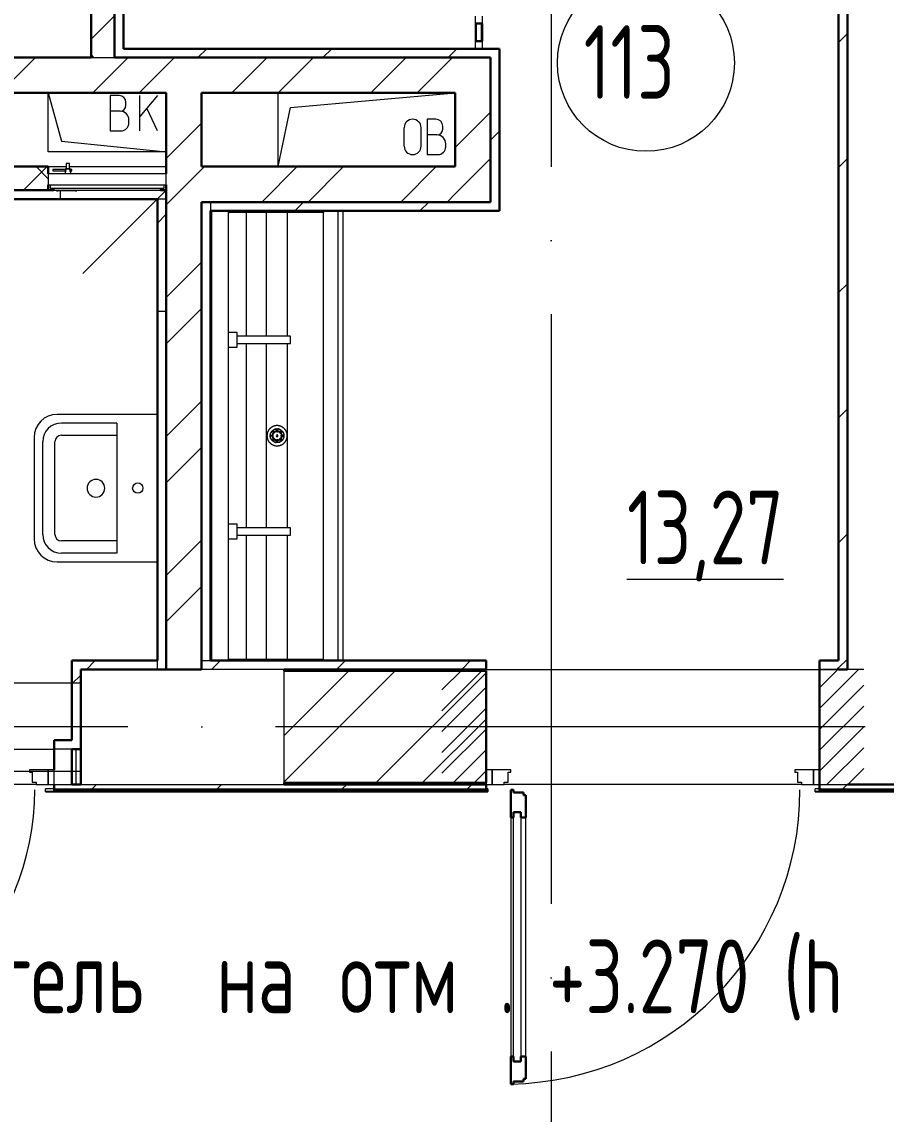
# Model space of a CAD drawing. Header units: millimetres. Extents: x -325553 to 627452, y -28539 to 738858.
# Drawn here: x -47710 to -44779, y 157401 to 161105 of the extents above; entities that cross this region are included whole.
import ezdxf

# ---------------------------------------------------------------- set-up
doc = ezdxf.new("R2010")
doc.units = ezdxf.units.MM
for name, pattern in [('ADSK_Линия сетки', [25, 20, -2.5, 0, -2.5]), ('ADSK_Сверху', [450, 300, -150]), ('ADSK_Штриховая_ш2 п1_5', [4.5, 3, -1.5])]:
    doc.linetypes.add(name, pattern=pattern)
doc.layers.add('000_доп.МДУ', color=7, linetype='Continuous')
for name, color, linetype, lineweight in [('Аннотация', 7, 'Continuous', 18), ('Витраж', 7, 'Continuous', 9), ('Двери', 252, 'Continuous', 9), ('Линии', 7, 'Continuous', 9), ('Марки помещений', 252, 'Continuous', 20), ('Обобщенные модели', 252, 'Continuous', 18), ('Оборудование', 8, 'Continuous', 18), ('Ограждение', 252, 'Continuous', 9), ('Оси', 252, 'Continuous', 9), ('Перекрытие', 252, 'Continuous', 18), ('Сантехника', 252, 'Continuous', 9), ('Стены внутренние', 7, 'Continuous', 18), ('Стены наружные', 7, 'Continuous', 18), ('Стены разрез', 7, 'Continuous', 30), ('Стены штриховка', 7, 'Continuous', 9)]:
    doc.layers.add(name, color=color, linetype=linetype, lineweight=lineweight)
doc.layers.add('Двери открывание', color=7, linetype='Continuous', lineweight=9, true_color=0xc0c0c0)
doc.styles.add('GOST Common_3', font='', dxfattribs={"height": 3.5})
doc.styles.get('GOST Common_3').set_extended_font_data('GOST 2.304 type A')

# ---------------------------------------------------------------- blocks, each defined once
blk = doc.blocks.new('1 этаж')
at = {"layer": 'Двери', "lineweight": 18, "true_color": 0x636466}
h = blk.add_hatch(dxfattribs=at)
h.set_pattern_fill('FP_2', color=251, angle=180, style=0, pattern_type=2)
h.set_pattern_definition([(225, (-46185.8, -11543.73), (35.3553, -35.3553), [])])
h.paths.add_polyline_path([(-45595.8, -11738.7), (-45595.8, -11348.7), (-45745.8, -11348.7), (-45745.8, -11738.7)])
h.paths.add_polyline_path([(-47025.8, -11738.7), (-46875.8, -11738.7), (-46875.8, -11348.7), (-47025.8, -11348.7)])
at = {"layer": 'Ограждение', "true_color": 0x636466}
h = blk.add_hatch(dxfattribs=at)
h.set_pattern_fill('FP_27', color=251, style=0, pattern_type=2)
h.set_pattern_definition([(0, (-32129.8, 96), (0, 600), []), (90, (-32129.8, 96), (-600, 4e-14), [])])
h.paths.add_polyline_path([(-46875.8, -11763.7), (-46870.8, -11763.7), (-46870.8, -11753.7), (-46875.8, -11753.7), (-46875.8, -11758.7), (-48340.8, -11758.7), (-48340.8, -11753.7), (-48369.8, -11753.7), (-48369.8, -11763.7), (-47393.4, -11763.7)])
h = blk.add_hatch(dxfattribs=at)
h.set_pattern_fill('FP_26', color=251, style=0, pattern_type=2)
h.set_pattern_definition([(0, (-32119.8, 96), (0, 600), []), (90, (-32119.8, 96), (-600, 4e-14), [])])
h.paths.add_polyline_path([(-44345.8, -11763.7), (-44350.8, -11758.7), (-45745.8, -11758.7), (-45745.8, -11753.7), (-45760.8, -11753.7), (-45760.8, -11763.7), (-44350.8, -11763.7)])
at = {"color": 251, "lineweight": 18, "true_color": 0x636466}
for p, q in [((-48360.8, -9393.7), (-48316.2, -9557.9)), ((-48360.8, -9593.7), (-48360.8, -9393.7)), ((-48120.6, -9402.4), (-48150.6, -9402.4)), ((-48150.6, -9402.4), (-48150.6, -9522.4)), ((-47990.6, -9402.4), (-48050.6, -9473.9)), ((-48050.6, -9522.4), (-48050.6, -9402.4)), ((-47580.8, -9643.7), (-47580.8, -9393.7)), ((-47539, -9443.1), (-46980.8, -9393.7)), ((-48097.2, -9435.7), (-48097.2, -9425.7)), ((-47580.8, -9643.7), (-47539, -9443.1)), ((-48117.2, -9455.7), (-48150.6, -9455.7)), ((-47990.6, -9522.4), (-48026.5, -9445.3)), ((-48087.2, -9495.7), (-48087.2, -9485.7)), ((-47153.9, -9574.3), (-47153.9, -9511.7)), ((-47096.6, -9574.3), (-47096.6, -9511.7)), ((-47046.4, -9483), (-47076.4, -9483)), ((-47076.4, -9483), (-47076.4, -9603)), ((-47023.1, -9516.3), (-47023.1, -9506.3)), ((-48150.6, -9522.4), (-48113.9, -9522.4)), ((-47043.1, -9536.3), (-47076.4, -9536.3)), ((-48316.2, -9557.9), (-47960.8, -9593.7)), ((-47013.1, -9576.3), (-47013.1, -9566.3)), ((-47960.8, -9593.7), (-48360.8, -9593.7)), ((-47076.4, -9603), (-47039.7, -9603))]:
    blk.add_line(p, q, dxfattribs=at)
for centre, radius, start, end in [((-48120.6, -9425.7), 23.3, 0, 90), ((-48117.2, -9435.7), 20, 270, 0), ((-48117.2, -9485.7), 30, 0, 90), ((-48113.9, -9495.7), 26.7, 270, 0), ((-47125.2, -9511.7), 28.7, 0, 180), ((-47046.4, -9506.3), 23.3, 0, 90), ((-47043.1, -9516.3), 20, 270, 0), ((-47043.1, -9566.3), 30, 0, 90), ((-47125.2, -9574.3), 28.7, 180, 0), ((-47039.7, -9576.3), 26.7, 270, 0)]:
    blk.add_arc(centre, radius, start, end, dxfattribs=at)
at = {"layer": 'Витраж', "color": 251, "lineweight": 18, "true_color": 0x636466, "extrusion": (0, 0, -1)}
for p, q in [((-46913.3, -9133.7), (-46913.3, -9158.7)), ((-46888.3, -9158.7), (-46888.3, -9133.7)), ((-46913.3, -9158.7), (-46888.3, -9158.7))]:
    blk.add_line(p, q, dxfattribs=at)
at = {"layer": 'Витраж', "color": 251, "true_color": 0x636466}
for p, q in [((-46913.3, -9158.7), (-46913.3, -9218.7)), ((-46888.3, -9158.7), (-46888.3, -9218.7))]:
    blk.add_line(p, q, dxfattribs=at)
at = {"layer": 'Витраж', "color": 251, "lineweight": 18, "true_color": 0x636466}
for p, q in [((-46888.3, -9218.7), (-46913.3, -9218.7)), ((-46913.3, -9218.7), (-46913.3, -9243.7)), ((-46888.3, -9243.7), (-46888.3, -9218.7)), ((-46913.3, -9243.7), (-46888.3, -9243.7))]:
    blk.add_line(p, q, dxfattribs=at)
at = {"layer": 'Двери', "color": 251, "linetype": 'ADSK_Штриховая_ш2 п1_5', "true_color": 0x636466}
for p, q in [((-46875.8, -11348.7), (-47025.8, -11348.7)), ((-46875.8, -11738.7), (-46875.8, -11348.7)), ((-45595.8, -11348.7), (-45745.8, -11348.7)), ((-45745.8, -11348.7), (-45745.8, -11738.7)), ((-47025.8, -11738.7), (-46875.8, -11738.7)), ((-45745.8, -11738.7), (-45595.8, -11738.7))]:
    blk.add_line(p, q, dxfattribs=at)
at = {"layer": 'Двери', "color": 251, "true_color": 0x636466}
for p, q in [((-48360.8, -11688.7), (-48424.8, -11688.7)), ((-48424.8, -11688.7), (-48424.8, -11696.7)), ((-48424.8, -11696.7), (-48415.8, -11696.7)), ((-48415.8, -11696.7), (-48415.8, -11730.7)), ((-48340.8, -11688.7), (-48360.8, -11688.7)), ((-48360.8, -11688.7), (-48360.8, -11738.7)), ((-48360.8, -11738.7), (-48360.8, -11688.7)), ((-48340.8, -11738.7), (-48340.8, -11688.7)), ((-46875.8, -11688.7), (-46875.8, -11738.7)), ((-46855.8, -11688.7), (-46875.8, -11688.7)), ((-46855.8, -11738.7), (-46855.8, -11688.7)), ((-46791.8, -11688.7), (-46855.8, -11688.7)), ((-46855.8, -11688.7), (-46855.8, -11738.7)), ((-46800.8, -11730.7), (-46800.8, -11696.7)), ((-46800.8, -11696.7), (-46791.8, -11696.7)), ((-46791.8, -11696.7), (-46791.8, -11688.7)), ((-45765.8, -11688.7), (-45829.8, -11688.7)), ((-45829.8, -11688.7), (-45829.8, -11696.7)), ((-45829.8, -11696.7), (-45820.8, -11696.7)), ((-45820.8, -11696.7), (-45820.8, -11730.7)), ((-45745.8, -11688.7), (-45765.8, -11688.7)), ((-45765.8, -11688.7), (-45765.8, -11738.7)), ((-45765.8, -11738.7), (-45765.8, -11688.7)), ((-45745.8, -11738.7), (-45745.8, -11688.7)), ((-48415.8, -11730.7), (-48401.8, -11730.7)), ((-48401.8, -11730.7), (-48401.8, -11738.7)), ((-48401.8, -11738.7), (-48360.8, -11738.7)), ((-48360.8, -11738.7), (-48340.8, -11738.7)), ((-46875.8, -11738.7), (-46855.8, -11738.7)), ((-46855.8, -11738.7), (-46814.8, -11738.7)), ((-46814.8, -11738.7), (-46814.8, -11730.7)), ((-46814.8, -11730.7), (-46800.8, -11730.7)), ((-45820.8, -11730.7), (-45806.8, -11730.7)), ((-45806.8, -11730.7), (-45806.8, -11738.7)), ((-45806.8, -11738.7), (-45765.8, -11738.7)), ((-45765.8, -11738.7), (-45745.8, -11738.7)), ((-46791.8, -11850.7), (-46791.8, -12660.7)), ((-46782.8, -11832.7), (-46758.8, -11832.7)), ((-46782.8, -12678.7), (-46782.8, -11832.7)), ((-46758.8, -11832.7), (-46758.8, -12678.7)), ((-46741.8, -12660.7), (-46741.8, -11850.7)), ((-46758.8, -12678.7), (-46782.8, -12678.7))]:
    blk.add_line(p, q, dxfattribs=at)
at = {"layer": 'Двери', "color": 251, "lineweight": 30, "true_color": 0x636466}
for p, q in [((-46783.8, -11756.7), (-46791.8, -11756.7)), ((-46791.8, -11756.7), (-46791.8, -11850.7)), ((-46783.8, -11765.7), (-46783.8, -11756.7)), ((-46749.8, -11765.7), (-46783.8, -11765.7)), ((-46749.8, -11774.7), (-46749.8, -11765.7)), ((-46741.8, -11774.7), (-46749.8, -11774.7)), ((-46741.8, -11850.7), (-46741.8, -11774.7)), ((-46782.8, -11850.7), (-46791.8, -11850.7)), ((-46782.8, -11832.7), (-46782.8, -11850.7)), ((-46758.8, -11832.7), (-46782.8, -11832.7)), ((-46758.8, -11850.7), (-46758.8, -11832.7)), ((-46741.8, -11850.7), (-46758.8, -11850.7)), ((-46791.8, -12660.7), (-46791.8, -12754.7)), ((-46782.8, -12660.7), (-46791.8, -12660.7)), ((-46782.8, -12678.7), (-46782.8, -12660.7)), ((-46758.8, -12660.7), (-46758.8, -12678.7)), ((-46741.8, -12660.7), (-46758.8, -12660.7)), ((-46741.8, -12736.7), (-46741.8, -12660.7)), ((-46758.8, -12678.7), (-46782.8, -12678.7)), ((-46749.8, -12745.7), (-46749.8, -12736.7)), ((-46749.8, -12736.7), (-46741.8, -12736.7)), ((-46791.8, -12754.7), (-46783.8, -12754.7)), ((-46783.8, -12754.7), (-46783.8, -12745.7)), ((-46783.8, -12745.7), (-46749.8, -12745.7))]:
    blk.add_line(p, q, dxfattribs=at)
at = {"layer": 'Двери открывание', "color": 251, "true_color": 0x636466}
for centre, radius, start in [((-49304.8, -11756.7), 898, 271.1485), ((-46809.8, -11756.7), 998, 271.0334)]:
    blk.add_arc(centre, radius, start, 0, dxfattribs=at)
at = {"layer": 'Линии', "color": 251, "linetype": 'ADSK_Сверху', "ltscale": 100, "true_color": 0x636466}
for p, q in [((-59080.8, -11393.7), (-48250.8, -11393.7)), ((-59080.8, -11693.7), (-48250.8, -11693.7))]:
    blk.add_line(p, q, dxfattribs=at)
at = {"layer": 'Марки помещений', "color": 251, "true_color": 0x636466}
blk.add_circle((-46334.3, -9291.8), 300, dxfattribs=at)
at = {"layer": 'Обобщенные модели', "color": 251, "true_color": 0x636466}
for p, q in [((-47990.8, -10483.7), (-48330.8, -10483.7)), ((-48128.8, -10513.1), (-48316, -10513.1)), ((-48128.8, -10513.1), (-48128.8, -10954.3)), ((-48316, -10554.4), (-48128.8, -10554.4)), ((-48408.8, -10561.7), (-48408.8, -10733.8)), ((-48379.5, -10890.8), (-48379.5, -10576.7)), ((-48338.2, -10890.8), (-48338.2, -10576.7)), ((-48408.8, -10733.8), (-48408.8, -10905.8)), ((-48128.8, -10913), (-48316, -10913)), ((-48128.8, -10954.3), (-48316, -10954.3)), ((-48330.8, -10983.8), (-47990.8, -10983.8))]:
    blk.add_line(p, q, dxfattribs=at)
blk.add_circle((-48057.1, -10733.7), 17.5, dxfattribs=at)
for centre, radius, start, end in [((-48330.8, -10561.7), 78, 90, 180), ((-48316, -10576.7), 63.6, 90, 180), ((-48316, -10576.7), 22.3, 90, 180), ((-48199, -10734.1), 30, 90, 270), ((-48199, -10734.1), 30, 270, 90), ((-48330.8, -10905.8), 78, 180, 270), ((-48316, -10890.8), 63.6, 180, 270), ((-48316, -10890.8), 22.3, 180, 270)]:
    blk.add_arc(centre, radius, start, end, dxfattribs=at)
at = {"layer": 'Оборудование', "color": 251, "true_color": 0x636466}
for p, q in [((-48345, -9653.4), (-48345, -9658.4)), ((-48299.1, -9653.4), (-48345, -9653.4)), ((-48345, -9658.4), (-48299.1, -9658.4)), ((-48304, -9652.8), (-48304, -9668.7)), ((-48284.7, -9652.8), (-48304, -9652.8)), ((-48300.4, -9650.9), (-48302.4, -9652.8)), ((-48300.4, -9633.4), (-48300.4, -9650.9)), ((-48288.2, -9633.4), (-48300.4, -9633.4)), ((-48288.2, -9650.9), (-48300.4, -9650.9)), ((-48281.2, -9653.4), (-48289.5, -9653.4)), ((-48289.5, -9658.4), (-48281.2, -9658.4)), ((-48288.2, -9650.9), (-48288.2, -9633.4)), ((-48286.2, -9652.8), (-48288.2, -9650.9)), ((-48284.7, -9668.7), (-48284.7, -9652.8)), ((-48281.2, -9658.4), (-48281.2, -9653.4)), ((-48360.8, -9668.7), (-48360.8, -9705.1)), ((-47960.8, -9668.7), (-48360.8, -9668.7)), ((-47960.8, -9705.1), (-47960.8, -9668.7)), ((-48359.9, -9706), (-47961.7, -9706)), ((-48353.8, -9706), (-48353.8, -9715.8)), ((-48352.8, -9716.7), (-47968.8, -9716.7)), ((-48341.8, -9718.3), (-48341.8, -9723.7)), ((-48341.8, -9723.7), (-47979.8, -9723.7)), ((-48332.8, -9723.7), (-48332.8, -9725.7)), ((-48332.8, -9725.7), (-48328.8, -9725.7)), ((-48268.3, -9725.7), (-48328.8, -9725.7)), ((-48268.3, -9725.7), (-48264.3, -9725.7)), ((-48264.3, -9725.7), (-48264.3, -9723.7)), ((-47960.8, -9723.7), (-48243.6, -10006.6)), ((-47979.8, -9723.7), (-47979.8, -9718.3)), ((-47967.8, -9715.8), (-47967.8, -9706))]:
    blk.add_line(p, q, dxfattribs=at)
for points, knots in [([(-48360.8, -9705.1), (-48360.8, -9705.2), (-48360.8, -9705.4), (-48360.7, -9705.6), (-48360.6, -9705.7), (-48360.4, -9705.8), (-48360.3, -9705.9), (-48360.1, -9706), (-48360, -9706), (-48359.9, -9706)], [0, 0, 0, 0, 0.166667, 0.333333, 0.458333, 0.583333, 0.708333, 0.833333, 1, 1, 1, 1]), ([(-48353.8, -9715.8), (-48353.8, -9715.9), (-48353.8, -9716), (-48353.7, -9716.2), (-48353.6, -9716.4), (-48353.4, -9716.5), (-48353.3, -9716.6), (-48353.2, -9716.7), (-48353.1, -9716.7), (-48352.9, -9716.7), (-48352.8, -9716.7)], [0, 0, 0, 0, 0.166667, 0.333333, 0.458333, 0.583333, 0.666667, 0.75, 0.833333, 1, 1, 1, 1]), ([(-48343.3, -9716.7), (-48343.2, -9716.7), (-48343, -9716.8), (-48342.7, -9716.8), (-48342.6, -9716.9), (-48342.4, -9717), (-48342.2, -9717.2), (-48342.1, -9717.3), (-48342, -9717.5), (-48341.9, -9717.7), (-48341.8, -9717.9), (-48341.8, -9718.1), (-48341.8, -9718.3)], [0, 0, 0, 0, 0.166667, 0.25, 0.333333, 0.416667, 0.5, 0.583333, 0.666667, 0.75, 0.833333, 1, 1, 1, 1]), ([(-47979.8, -9718.3), (-47979.8, -9718.1), (-47979.8, -9717.9), (-47979.7, -9717.7), (-47979.6, -9717.5), (-47979.5, -9717.3), (-47979.4, -9717.2), (-47979.2, -9717), (-47979, -9716.9), (-47978.9, -9716.8), (-47978.6, -9716.8), (-47978.4, -9716.7), (-47978.3, -9716.7)], [-1, -1, -1, -1, -0.833333, -0.75, -0.666667, -0.583333, -0.5, -0.416667, -0.333333, -0.25, -0.166667, 0, 0, 0, 0]), ([(-47968.8, -9716.7), (-47968.7, -9716.7), (-47968.5, -9716.7), (-47968.4, -9716.7), (-47968.3, -9716.6), (-47968.2, -9716.5), (-47968, -9716.4), (-47967.9, -9716.2), (-47967.8, -9716), (-47967.8, -9715.9), (-47967.8, -9715.8)], [-1, -1, -1, -1, -0.833333, -0.75, -0.666667, -0.583333, -0.458333, -0.333333, -0.166667, 0, 0, 0, 0]), ([(-47961.7, -9706), (-47961.6, -9706), (-47961.5, -9706), (-47961.3, -9706), (-47961.2, -9705.9), (-47961, -9705.7), (-47960.9, -9705.6), (-47960.8, -9705.4), (-47960.8, -9705.2), (-47960.8, -9705.1)], [-1, -1, -1, -1, -0.833333, -0.75, -0.583333, -0.458333, -0.333333, -0.166667, 0, 0, 0, 0])]:
    blk.add_open_spline(points, degree=3, knots=knots, dxfattribs=at)
at = {"layer": 'Ограждение', "color": 251, "true_color": 0x636466}
for p, q in [((-48369.8, -11763.7), (-48369.8, -11753.7)), ((-48340.8, -11753.7), (-48369.8, -11753.7)), ((-48369.8, -11763.7), (-46870.8, -11763.7)), ((-46870.8, -11753.7), (-46875.8, -11753.7)), ((-46870.8, -11753.7), (-46870.8, -11763.7)), ((-45760.8, -11763.7), (-45760.8, -11753.7)), ((-45745.8, -11753.7), (-45760.8, -11753.7)), ((-45760.8, -11763.7), (-44345.8, -11763.7))]:
    blk.add_line(p, q, dxfattribs=at)
at = {"layer": 'Оси', "color": 251, "linetype": 'ADSK_Линия сетки', "ltscale": 100, "true_color": 0x636466}
for p, q in [((-46655.8, -2643.7), (-46655.8, -33769.9)), ((4411.5, -11543.7), (-72528.1, -11543.7))]:
    blk.add_line(p, q, dxfattribs=at)
at = {"layer": 'Перекрытие', "color": 251, "ltscale": 100, "true_color": 0x636466}
for p, q in [((-48360.8, -9593.7), (-48360.8, -9393.7)), ((-47580.8, -9643.7), (-47580.8, -9393.7)), ((-47960.8, -9593.7), (-48360.8, -9593.7))]:
    blk.add_line(p, q, dxfattribs=at)
at = {"layer": 'Сантехника', "color": 251, "true_color": 0x636466}
for p, q in [((-47805.8, -11318.7), (-47805.8, -9793.7)), ((-47749.8, -9798.7), (-47749.8, -9793.7)), ((-47749.8, -9793.7), (-47749.8, -9798.7)), ((-47749.8, -11313.7), (-47749.8, -9798.7)), ((-47749.8, -9798.7), (-47747.4, -9798.7)), ((-47738.9, -9798.7), (-47747.4, -9798.7)), ((-47738.9, -9798.7), (-47738.9, -9793.7)), ((-47427.8, -9798.7), (-47738.9, -9798.7)), ((-47688.4, -10218.8), (-47688.4, -9798.7)), ((-47620.4, -10218.7), (-47620.4, -9798.7)), ((-47549.7, -10218.7), (-47549.7, -9798.7)), ((-47427.8, -9793.7), (-47427.8, -9798.7)), ((-47427.8, -11313.7), (-47427.8, -9798.7)), ((-47377.8, -11318.7), (-47377.8, -9793.7)), ((-47360.8, -11318.7), (-47360.8, -9793.7)), ((-47719.8, -10206.2), (-47749.8, -10206.2)), ((-47719.8, -10256.2), (-47719.8, -10206.2)), ((-47539.8, -10218.7), (-47719.8, -10218.7)), ((-47539.8, -10243.7), (-47539.8, -10218.7)), ((-47749.8, -10256.2), (-47719.8, -10256.2)), ((-47719.8, -10243.7), (-47539.8, -10243.7)), ((-47688.4, -10868.8), (-47688.4, -10243.7)), ((-47620.4, -10868.7), (-47620.4, -10243.7)), ((-47549.7, -10868.7), (-47549.7, -10243.7)), ((-47719.8, -10856.2), (-47749.8, -10856.2)), ((-47719.8, -10906.2), (-47719.8, -10856.2)), ((-47539.8, -10868.7), (-47719.8, -10868.7)), ((-47539.8, -10893.7), (-47539.8, -10868.7)), ((-47749.8, -10906.2), (-47719.8, -10906.2)), ((-47719.8, -10893.7), (-47539.8, -10893.7)), ((-47688.4, -11313.7), (-47688.4, -10893.7)), ((-47620.4, -11313.7), (-47620.4, -10893.7)), ((-47549.7, -11313.7), (-47549.7, -10893.7)), ((-47749.8, -11318.7), (-47749.8, -11313.7)), ((-47747.4, -11313.7), (-47749.8, -11313.7)), ((-47749.8, -11313.7), (-47749.8, -11318.7)), ((-47747.4, -11313.7), (-47738.9, -11313.7)), ((-47738.9, -11313.7), (-47427.8, -11313.7)), ((-47738.9, -11318.7), (-47738.9, -11313.7)), ((-47427.8, -11313.7), (-47427.8, -11318.7))]:
    blk.add_line(p, q, dxfattribs=at)
at = {"layer": 'Сантехника', "color": 251, "true_color": 0x636466, "flags": 128}
for points in [[(-47550.5, -10556.2), (-47550.5, -10554.9), (-47550.6, -10553.5), (-47550.7, -10552.1), (-47550.9, -10550.8), (-47551.2, -10549.4), (-47551.5, -10548.1), (-47551.8, -10546.8), (-47552.2, -10545.4), (-47552.7, -10544.1), (-47553.2, -10542.9), (-47553.8, -10541.6), (-47554.4, -10540.4), (-47555, -10539.2), (-47555.7, -10538), (-47556.5, -10536.9), (-47557.3, -10535.7), (-47558.1, -10534.7), (-47559, -10533.6), (-47559.9, -10532.6), (-47560.9, -10531.6), (-47561.9, -10530.7), (-47562.9, -10529.8), (-47564, -10528.9), (-47565.1, -10528.1), (-47566.3, -10527.4), (-47567.4, -10526.7), (-47568.6, -10526), (-47569.9, -10525.4), (-47571.1, -10524.8), (-47572.4, -10524.3), (-47573.7, -10523.8), (-47575, -10523.4), (-47576.3, -10523), (-47577.6, -10522.7), (-47579, -10522.4), (-47580.3, -10522.2), (-47581.7, -10522.1), (-47583.1, -10522), (-47584.4, -10521.9), (-47585.8, -10521.9), (-47587.2, -10522), (-47588.5, -10522.1), (-47589.9, -10522.3), (-47591.3, -10522.5), (-47592.6, -10522.8), (-47593.9, -10523.2), (-47595.2, -10523.6), (-47596.5, -10524), (-47597.8, -10524.5), (-47599.1, -10525), (-47600.3, -10525.6), (-47601.5, -10526.3), (-47602.7, -10527), (-47603.9, -10527.7), (-47605, -10528.5), (-47606.1, -10529.3), (-47607.1, -10530.2), (-47608.2, -10531.1), (-47609.1, -10532.1), (-47610.1, -10533.1), (-47611, -10534.1), (-47611.9, -10535.2), (-47612.7, -10536.3), (-47613.5, -10537.4), (-47614.2, -10538.5), (-47614.9, -10539.7), (-47615.5, -10541), (-47616.1, -10542.2), (-47616.6, -10543.5), (-47617.1, -10544.7), (-47617.6, -10546), (-47617.9, -10547.4), (-47618.3, -10548.7), (-47618.5, -10550), (-47618.8, -10551.4), (-47618.9, -10552.8), (-47619, -10554.1), (-47619.1, -10555.5), (-47619.1, -10556.2)], [(-47619.1, -10556.2), (-47619.1, -10557.6), (-47619, -10559), (-47618.9, -10560.3), (-47618.7, -10561.7), (-47618.4, -10563), (-47618.1, -10564.4), (-47617.8, -10565.7), (-47617.4, -10567), (-47616.9, -10568.3), (-47616.4, -10569.6), (-47615.8, -10570.8), (-47615.2, -10572.1), (-47614.6, -10573.3), (-47613.9, -10574.5), (-47613.1, -10575.6), (-47612.3, -10576.7), (-47611.5, -10577.8), (-47610.6, -10578.8), (-47609.7, -10579.9), (-47608.7, -10580.8), (-47607.7, -10581.8), (-47606.7, -10582.7), (-47605.6, -10583.5), (-47604.5, -10584.3), (-47603.3, -10585.1), (-47602.2, -10585.8), (-47601, -10586.5), (-47599.7, -10587.1), (-47598.5, -10587.7), (-47597.2, -10588.2), (-47595.9, -10588.7), (-47594.6, -10589.1), (-47593.3, -10589.5), (-47592, -10589.8), (-47590.6, -10590), (-47589.3, -10590.2), (-47587.9, -10590.4), (-47586.5, -10590.5), (-47585.2, -10590.5), (-47583.8, -10590.5), (-47582.4, -10590.4), (-47581.1, -10590.3), (-47579.7, -10590.1), (-47578.4, -10589.9), (-47577, -10589.6), (-47575.7, -10589.3), (-47574.4, -10588.9), (-47573.1, -10588.5), (-47571.8, -10588), (-47570.5, -10587.4), (-47569.3, -10586.8), (-47568.1, -10586.2), (-47566.9, -10585.5), (-47565.7, -10584.7), (-47564.6, -10584), (-47563.5, -10583.1), (-47562.5, -10582.3), (-47561.4, -10581.3), (-47560.5, -10580.4), (-47559.5, -10579.4), (-47558.6, -10578.4), (-47557.7, -10577.3), (-47556.9, -10576.2), (-47556.1, -10575.1), (-47555.4, -10573.9), (-47554.7, -10572.7), (-47554.1, -10571.5), (-47553.5, -10570.3), (-47553, -10569), (-47552.5, -10567.7), (-47552, -10566.4), (-47551.7, -10565.1), (-47551.3, -10563.8), (-47551.1, -10562.4), (-47550.8, -10561.1), (-47550.7, -10559.7), (-47550.6, -10558.3), (-47550.5, -10557), (-47550.5, -10556.2)], [(-47608.1, -10556.2), (-47608.1, -10555.3), (-47608, -10554.4), (-47607.9, -10553.4), (-47607.8, -10552.5), (-47607.6, -10551.6), (-47607.4, -10550.7), (-47607.2, -10549.8), (-47606.9, -10548.9), (-47606.6, -10548), (-47606.3, -10547.2), (-47605.9, -10546.3), (-47605.5, -10545.5), (-47605, -10544.7), (-47604.5, -10543.9), (-47604, -10543.1), (-47603.5, -10542.3), (-47602.9, -10541.6), (-47602.3, -10540.9), (-47601.7, -10540.2), (-47601, -10539.5), (-47600.4, -10538.9), (-47599.6, -10538.3), (-47598.9, -10537.7), (-47598.2, -10537.1), (-47597.4, -10536.6), (-47596.6, -10536.1), (-47595.8, -10535.7), (-47595, -10535.3), (-47594.1, -10534.9), (-47593.2, -10534.5), (-47592.4, -10534.2), (-47591.5, -10533.9), (-47590.6, -10533.7), (-47589.7, -10533.4), (-47588.8, -10533.3), (-47587.8, -10533.1), (-47586.9, -10533), (-47586, -10533), (-47585.1, -10532.9), (-47584.1, -10532.9), (-47583.2, -10533), (-47582.3, -10533.1), (-47581.3, -10533.2), (-47580.4, -10533.3), (-47579.5, -10533.5), (-47578.6, -10533.8), (-47577.7, -10534), (-47576.8, -10534.3), (-47576, -10534.7), (-47575.1, -10535), (-47574.3, -10535.4), (-47573.4, -10535.9), (-47572.6, -10536.4), (-47571.9, -10536.9), (-47571.1, -10537.4), (-47570.3, -10538), (-47569.6, -10538.5), (-47568.9, -10539.2), (-47568.3, -10539.8), (-47567.6, -10540.5), (-47567, -10541.2), (-47566.4, -10541.9), (-47565.9, -10542.7), (-47565.3, -10543.4), (-47564.8, -10544.2), (-47564.4, -10545), (-47563.9, -10545.9), (-47563.5, -10546.7), (-47563.2, -10547.6), (-47562.8, -10548.4), (-47562.6, -10549.3), (-47562.3, -10550.2), (-47562.1, -10551.1), (-47561.9, -10552), (-47561.7, -10552.9), (-47561.6, -10553.9), (-47561.5, -10554.8), (-47561.5, -10555.7), (-47561.5, -10556.2)], [(-47607.7, -10552), (-47607.9, -10552.9), (-47608, -10553.9), (-47608.1, -10554.8), (-47608.1, -10555.7), (-47608.1, -10556.2)], [(-47608.1, -10556.2), (-47608.1, -10557.2), (-47608, -10558.1), (-47607.9, -10559), (-47607.8, -10559.9)], [(-47561.5, -10556.2), (-47561.5, -10557.2), (-47561.6, -10558.1), (-47561.7, -10559), (-47561.8, -10559.9), (-47562, -10560.9), (-47562.2, -10561.8), (-47562.4, -10562.7), (-47562.7, -10563.6), (-47563, -10564.4), (-47563.3, -10565.3), (-47563.7, -10566.2), (-47564.1, -10567), (-47564.6, -10567.8), (-47565.1, -10568.6), (-47565.6, -10569.4), (-47566.1, -10570.1), (-47566.7, -10570.9), (-47567.3, -10571.6), (-47567.9, -10572.3), (-47568.6, -10572.9), (-47569.2, -10573.6), (-47570, -10574.2), (-47570.7, -10574.8), (-47571.4, -10575.3), (-47572.2, -10575.8), (-47573, -10576.3), (-47573.8, -10576.8), (-47574.7, -10577.2), (-47575.5, -10577.6), (-47576.4, -10577.9), (-47577.2, -10578.3), (-47578.1, -10578.6), (-47579, -10578.8), (-47579.9, -10579), (-47580.8, -10579.2), (-47581.8, -10579.3), (-47582.7, -10579.4), (-47583.6, -10579.5), (-47584.5, -10579.5), (-47585.5, -10579.5), (-47586.4, -10579.5), (-47587.3, -10579.4), (-47588.3, -10579.3), (-47589.2, -10579.1), (-47590.1, -10578.9), (-47591, -10578.7), (-47591.9, -10578.4), (-47592.8, -10578.1), (-47593.6, -10577.8), (-47594.5, -10577.4), (-47595.3, -10577), (-47596.2, -10576.6), (-47597, -10576.1), (-47597.7, -10575.6), (-47598.5, -10575.1), (-47599.3, -10574.5), (-47600, -10573.9), (-47600.7, -10573.3), (-47601.3, -10572.6), (-47602, -10572), (-47602.6, -10571.3), (-47603.2, -10570.5), (-47603.7, -10569.8), (-47604.3, -10569), (-47604.8, -10568.2), (-47605.2, -10567.4), (-47605.7, -10566.6), (-47606.1, -10565.8), (-47606.4, -10564.9), (-47606.8, -10564), (-47607, -10563.2), (-47607.3, -10562.3), (-47607.5, -10561.4), (-47607.7, -10560.4), (-47607.9, -10559.5), (-47608, -10558.6), (-47608.1, -10557.7), (-47608.1, -10556.7), (-47608.1, -10556.2)], [(-47607.8, -10556.2), (-47607.8, -10555.3), (-47607.8, -10554.4), (-47607.7, -10553.5), (-47607.5, -10552.6), (-47607.4, -10551.7), (-47607.2, -10550.8)], [(-47607.3, -10561.3), (-47607.5, -10560.4), (-47607.6, -10559.5), (-47607.7, -10558.6), (-47607.8, -10557.6), (-47607.8, -10556.7), (-47607.8, -10556.2)], [(-47605.2, -10545.6), (-47604.8, -10544.8), (-47604.3, -10544), (-47603.8, -10543.2), (-47603.3, -10542.5), (-47602.7, -10541.7), (-47602.1, -10541), (-47601.5, -10540.4), (-47600.9, -10539.7), (-47600.2, -10539.1), (-47599.5, -10538.5), (-47598.8, -10537.9)], [(-47601.3, -10539.8), (-47602, -10540.5), (-47602.6, -10541.2), (-47603.2, -10541.9), (-47603.7, -10542.7), (-47604.3, -10543.4), (-47604.8, -10544.2), (-47605.2, -10545)], [(-47601, -10556.2), (-47601, -10555.6), (-47600.9, -10554.9), (-47600.9, -10554.3), (-47600.8, -10553.7), (-47600.7, -10553), (-47600.5, -10552.4), (-47600.4, -10551.8), (-47600.2, -10551.1), (-47600, -10550.5), (-47599.7, -10549.9), (-47599.5, -10549.3), (-47599.2, -10548.8), (-47598.9, -10548.2), (-47598.5, -10547.6), (-47598.2, -10547.1), (-47597.8, -10546.6), (-47597.4, -10546), (-47597, -10545.5), (-47596.5, -10545.1), (-47596.1, -10544.6), (-47595.6, -10544.2), (-47595.1, -10543.7), (-47594.6, -10543.3), (-47594.1, -10543), (-47593.6, -10542.6)], [(-47593.8, -10569.7), (-47594.3, -10569.3), (-47594.9, -10568.9), (-47595.4, -10568.5), (-47595.8, -10568.1), (-47596.3, -10567.6), (-47596.7, -10567.2), (-47597.2, -10566.7), (-47597.6, -10566.2), (-47598, -10565.7), (-47598.3, -10565.1), (-47598.7, -10564.6), (-47599, -10564), (-47599.3, -10563.4), (-47599.6, -10562.9), (-47599.8, -10562.3), (-47600.1, -10561.7), (-47600.3, -10561), (-47600.5, -10560.4), (-47600.6, -10559.8), (-47600.7, -10559.2), (-47600.8, -10558.5), (-47600.9, -10557.9), (-47601, -10557.2), (-47601, -10556.6), (-47601, -10556.2)], [(-47598, -10537.4), (-47597.2, -10536.8), (-47596.5, -10536.4), (-47595.7, -10535.9), (-47594.8, -10535.5), (-47594, -10535.1), (-47593.1, -10534.8), (-47592.3, -10534.4), (-47591.4, -10534.2), (-47590.5, -10533.9), (-47589.6, -10533.7), (-47588.7, -10533.5), (-47587.8, -10533.4), (-47586.9, -10533.3), (-47586, -10533.2), (-47585.1, -10533.2), (-47584.1, -10533.2), (-47583.2, -10533.2), (-47582.3, -10533.3), (-47581.4, -10533.4), (-47580.5, -10533.6), (-47579.6, -10533.8), (-47578.7, -10534), (-47577.8, -10534.3), (-47576.9, -10534.6), (-47576.1, -10534.9), (-47575.2, -10535.3), (-47574.4, -10535.7), (-47573.6, -10536.1), (-47572.8, -10536.6), (-47572, -10537.1), (-47571.2, -10537.6), (-47570.5, -10538.2), (-47569.8, -10538.7), (-47569.1, -10539.4), (-47568.4, -10540), (-47567.8, -10540.7), (-47567.2, -10541.4), (-47566.6, -10542.1), (-47566.1, -10542.8), (-47565.6, -10543.6), (-47565.1, -10544.4), (-47564.6, -10545.2)], [(-47588.3, -10533.2), (-47589.2, -10533.3), (-47590.1, -10533.5), (-47591, -10533.8), (-47591.9, -10534), (-47592.8, -10534.3), (-47593.6, -10534.7), (-47594.5, -10535), (-47595.3, -10535.4)], [(-47588.2, -10540.4), (-47587.6, -10540.3), (-47586.9, -10540.2), (-47586.3, -10540.1), (-47585.6, -10540.1), (-47585, -10540), (-47584.3, -10540), (-47583.7, -10540.1), (-47583, -10540.1), (-47582.4, -10540.2), (-47581.8, -10540.3)], [(-47573.8, -10535.7), (-47574.7, -10535.3), (-47575.5, -10534.9), (-47576.4, -10534.5), (-47577.2, -10534.2), (-47578.1, -10533.9), (-47579, -10533.7), (-47579.9, -10533.4), (-47580.8, -10533.3), (-47581.8, -10533.1)], [(-47568.6, -10556.2), (-47568.6, -10556.9), (-47568.7, -10557.5), (-47568.7, -10558.2), (-47568.8, -10558.8), (-47568.9, -10559.4), (-47569.1, -10560.1), (-47569.2, -10560.7), (-47569.4, -10561.3), (-47569.6, -10561.9), (-47569.9, -10562.5), (-47570.1, -10563.1), (-47570.4, -10563.7), (-47570.7, -10564.3), (-47571.1, -10564.8), (-47571.4, -10565.4), (-47571.8, -10565.9), (-47572.2, -10566.4), (-47572.6, -10566.9), (-47573.1, -10567.4), (-47573.5, -10567.9), (-47574, -10568.3), (-47574.5, -10568.7), (-47575, -10569.1), (-47575.5, -10569.5), (-47576, -10569.9)], [(-47575.8, -10542.8), (-47575.3, -10543.1), (-47574.8, -10543.5), (-47574.3, -10543.9), (-47573.8, -10544.4), (-47573.3, -10544.8), (-47572.9, -10545.3), (-47572.4, -10545.8), (-47572, -10546.3), (-47571.6, -10546.8), (-47571.3, -10547.3), (-47570.9, -10547.9), (-47570.6, -10548.4), (-47570.3, -10549), (-47570, -10549.6), (-47569.8, -10550.2), (-47569.5, -10550.8), (-47569.3, -10551.4), (-47569.2, -10552), (-47569, -10552.7), (-47568.9, -10553.3), (-47568.8, -10553.9), (-47568.7, -10554.6), (-47568.6, -10555.2), (-47568.6, -10555.9), (-47568.6, -10556.2)], [(-47564.6, -10544.7), (-47565.1, -10543.9), (-47565.6, -10543.1), (-47566.1, -10542.3), (-47566.7, -10541.6), (-47567.3, -10540.9), (-47567.9, -10540.2), (-47568.6, -10539.5)], [(-47561.8, -10556.2), (-47561.8, -10557.2), (-47561.8, -10558.1), (-47561.9, -10559), (-47562.1, -10559.9), (-47562.2, -10560.8), (-47562.4, -10561.7)], [(-47562.3, -10551.2), (-47562.1, -10552.1), (-47562, -10553), (-47561.9, -10553.9), (-47561.8, -10554.8), (-47561.8, -10555.7), (-47561.8, -10556.2)], [(-47561.9, -10560.4), (-47561.7, -10559.5), (-47561.6, -10558.6), (-47561.5, -10557.7), (-47561.5, -10556.7), (-47561.5, -10556.2)], [(-47561.5, -10556.2), (-47561.5, -10555.3), (-47561.6, -10554.4), (-47561.7, -10553.4), (-47561.8, -10552.5)], [(-47580.9, -10578.9), (-47581.8, -10579.1), (-47582.7, -10579.2), (-47583.6, -10579.2), (-47584.6, -10579.3), (-47585.5, -10579.3), (-47586.4, -10579.2), (-47587.3, -10579.1), (-47588.2, -10579), (-47589.1, -10578.9), (-47590, -10578.7), (-47590.9, -10578.4), (-47591.8, -10578.2), (-47592.7, -10577.9), (-47593.5, -10577.5), (-47594.4, -10577.2), (-47595.2, -10576.8), (-47596, -10576.3), (-47596.8, -10575.9), (-47597.6, -10575.4), (-47598.4, -10574.9), (-47599.1, -10574.3), (-47599.8, -10573.7), (-47600.5, -10573.1), (-47601.2, -10572.5), (-47601.8, -10571.8), (-47602.4, -10571.1), (-47603, -10570.4), (-47603.5, -10569.6), (-47604.1, -10568.9), (-47604.5, -10568.1), (-47605, -10567.3)], [(-47605, -10567.8), (-47604.5, -10568.6), (-47604, -10569.4), (-47603.5, -10570.1), (-47602.9, -10570.9), (-47602.3, -10571.6), (-47601.7, -10572.3), (-47601, -10572.9)], [(-47595.2, -10577.1), (-47595, -10577.2), (-47594.1, -10577.6), (-47593.2, -10577.9), (-47592.4, -10578.3), (-47591.5, -10578.6), (-47590.6, -10578.8), (-47589.7, -10579), (-47588.8, -10579.2), (-47587.8, -10579.3)], [(-47581.4, -10572.1), (-47582, -10572.2), (-47582.7, -10572.3), (-47583.3, -10572.4), (-47584, -10572.4), (-47584.6, -10572.4), (-47585.3, -10572.4), (-47585.9, -10572.4), (-47586.6, -10572.3), (-47587.2, -10572.3), (-47587.8, -10572.1)], [(-47571.6, -10575.1), (-47572.4, -10575.6), (-47573.1, -10576.1), (-47573.9, -10576.5), (-47574.8, -10577), (-47575.6, -10577.4), (-47576.5, -10577.7), (-47577.3, -10578)], [(-47576.8, -10578.1), (-47576, -10577.8), (-47575.1, -10577.4), (-47574.3, -10577)], [(-47564.4, -10566.9), (-47564.8, -10567.7), (-47565.3, -10568.5), (-47565.8, -10569.2), (-47566.3, -10570), (-47566.9, -10570.7), (-47567.5, -10571.4), (-47568.1, -10572.1), (-47568.8, -10572.8), (-47569.4, -10573.4), (-47570.1, -10574), (-47570.8, -10574.6)], [(-47568.3, -10572.6), (-47567.6, -10572), (-47567, -10571.3), (-47566.4, -10570.5), (-47565.9, -10569.8), (-47565.3, -10569), (-47564.8, -10568.2), (-47564.4, -10567.4)]]:
    blk.add_lwpolyline(points, dxfattribs=at)
at = {"layer": 'Сантехника', "color": 251, "true_color": 0x636466}
for centre, radius, start, end in [((-47584.8, -10556.2), 34.3, 170.6068, 180), ((-47584.8, -10556.2), 34.3, 180, 184.4583), ((-47584.8, -10556.2), 34.3, 164.3157, 167.198), ((-47584.8, -10556.2), 34.3, 145.0376, 161.2102), ((-47584.8, -10556.2), 34.3, 133.5244, 136.5478), ((-47584.8, -10556.2), 34.3, 112.2071, 130.7179), ((-47584.8, -10556.2), 23, 144, 154.1058), ((-47601, -10556.2), 3, 90, 180), ((-47601, -10556.2), 3, 150, 180), ((-47601, -10556.2), 3, 180, 210), ((-47601, -10556.2), 3, 180, 270), ((-47601, -10556.2), 3, 90, 105), ((-47584.8, -10556.2), 16.2, 158.4339, 180), ((-47601, -10556.2), 3, 30, 90), ((-47601, -10556.2), 3, 0, 90), ((-47601, -10556.2), 3, 270, 0), ((-47584.8, -10556.2), 15.9, 0, 180), ((-47584.8, -10556.2), 15.9, 180, 0), ((-47584.8, -10556.2), 16.2, 135, 155.2568), ((-47596.3, -10544.8), 3, 45, 225), ((-47596.3, -10544.8), 3, 135, 195), ((-47584.8, -10556.2), 18.1, 136.4294, 141.4432), ((-47596.3, -10544.8), 3, 210, 225), ((-47584.8, -10556.2), 14.1, 173.2684, 180), ((-47584.8, -10556.2), 14.1, 180, 186.7316), ((-47596.3, -10544.8), 3, 225, 45), ((-47596.3, -10544.8), 3, 225, 285), ((-47596.3, -10544.8), 3, 90, 120), ((-47584.8, -10556.2), 16.2, 110.5449, 130.4644), ((-47584.8, -10556.2), 14.1, 127.2178, 138.2234), ((-47584.8, -10556.2), 14.1, 125.0449, 135), ((-47584.8, -10556.2), 13.9, 45, 135), ((-47584.8, -10556.2), 13.9, 45, 135), ((-47596.3, -10544.8), 3, 330, 45), ((-47584.8, -10556.2), 14.1, 113.7949, 123.75), ((-47584.8, -10556.2), 14.1, 102.5449, 112.5), ((-47584.8, -10556.2), 16.2, 45, 101.028), ((-47584.8, -10540), 3, 75.0441, 180), ((-47584.8, -10540), 3, 75.0441, 180), ((-47584.8, -10540), 3, 180, 255), ((-47584.8, -10540), 3, 180, 284.9559), ((-47584.8, -10556.2), 3, 0, 180), ((-47584.8, -10556.2), 3, 180, 0), ((-47584.8, -10556.2), 14.1, 91.2949, 101.25), ((-47584.8, -10556.2), 34.3, 81.2405, 94.5295), ((-47584.8, -10556.2), 14.1, 86.8193, 100.001), ((-47584.8, -10556.2), 18.1, 83.5568, 96.4432), ((-47584.8, -10556.2), 14.1, 80.0449, 90), ((-47584.8, -10540), 3, 0, 75), ((-47584.8, -10540), 3, 0, 75), ((-47584.8, -10540), 3, 285, 0), ((-47584.8, -10540), 3, 285, 0), ((-47584.8, -10556.2), 14.1, 68.7949, 78.75), ((-47584.8, -10556.2), 14.1, 57.5449, 67.5), ((-47584.8, -10556.2), 34.3, 75.5624, 79.0767), ((-47584.8, -10556.2), 14.1, 46.2949, 56.25), ((-47584.8, -10556.2), 14.1, 42.2028, 55.2148), ((-47573.3, -10544.8), 3, 135, 210), ((-47573.3, -10544.8), 3, 135, 315), ((-47573.3, -10544.8), 3, 315, 135), ((-47584.8, -10556.2), 14.1, 38.2351, 45), ((-47584.8, -10556.2), 34.3, 56.7153, 72.8932), ((-47573.3, -10544.8), 3, 255, 315), ((-47573.3, -10544.8), 3, 60, 90), ((-47568.6, -10556.2), 3, 90, 180), ((-47568.6, -10556.2), 3, 180, 270), ((-47573.3, -10544.8), 3, 345, 45), ((-47573.3, -10544.8), 3, 315, 330), ((-47568.6, -10556.2), 3, 90, 150), ((-47584.8, -10556.2), 14.1, 0, 6.7316), ((-47584.8, -10556.2), 14.1, 353.2684, 0), ((-47584.8, -10556.2), 16.2, 338.4339, 0), ((-47568.6, -10556.2), 3, 75, 90), ((-47568.6, -10556.2), 3, 0, 90), ((-47568.6, -10556.2), 3, 270, 0), ((-47584.8, -10556.2), 23, 25.3123, 36), ((-47568.6, -10556.2), 3, 0, 30), ((-47568.6, -10556.2), 3, 330, 0), ((-47584.8, -10556.2), 34.3, 45.5559, 46.7381), ((-47584.8, -10556.2), 34.3, 20.4173, 38.2302), ((-47584.8, -10556.2), 34.3, 350.2639, 0), ((-47584.8, -10556.2), 34.3, 0, 4.4583), ((-47584.8, -10556.2), 34.3, 186.4389, 189.3932), ((-47584.8, -10556.2), 34.3, 200.4173, 218.2302), ((-47584.8, -10556.2), 23, 205.3123, 216), ((-47584.8, -10556.2), 34.3, 236.7153, 251.7365), ((-47601, -10556.2), 3, 255, 270), ((-47601, -10556.2), 3, 270, 330), ((-47596.3, -10567.7), 3, 135, 315), ((-47596.3, -10567.7), 3, 165, 225), ((-47596.3, -10567.7), 3, 135, 150), ((-47596.3, -10567.7), 3, 75, 135), ((-47596.3, -10567.7), 3, 315, 135), ((-47596.3, -10567.7), 3, 240, 270), ((-47584.8, -10556.2), 16.2, 219.3943, 225), ((-47584.8, -10556.2), 14.1, 219.9619, 225), ((-47584.8, -10556.2), 14.1, 221.7766, 232.7822), ((-47584.8, -10556.2), 16.2, 229.5356, 281.028), ((-47584.8, -10556.2), 13.9, 225, 315), ((-47584.8, -10556.2), 13.9, 225, 315), ((-47584.8, -10556.2), 14.1, 226.2949, 236.25), ((-47596.3, -10567.7), 3, 315, 30), ((-47584.8, -10556.2), 34.3, 255.5624, 259.0767), ((-47584.8, -10556.2), 14.1, 237.5449, 247.5), ((-47584.8, -10556.2), 34.3, 261.2405, 274.5295), ((-47584.8, -10556.2), 14.1, 248.7949, 258.75), ((-47584.8, -10572.4), 3, 0, 180), ((-47584.8, -10572.4), 3, 105, 180), ((-47584.8, -10572.4), 3, 180, 284.9559), ((-47584.8, -10572.4), 3, 180, 284.9559), ((-47584.8, -10556.2), 14.1, 260.0449, 270), ((-47584.8, -10556.2), 14.1, 260.5238, 275.3542), ((-47584.8, -10556.2), 18.1, 263.5568, 276.4432), ((-47584.8, -10556.2), 14.1, 271.2949, 281.25), ((-47584.8, -10572.4), 3, 0, 75), ((-47584.8, -10572.4), 3, 285, 0), ((-47584.8, -10572.4), 3, 285, 0), ((-47584.8, -10556.2), 14.1, 282.5449, 292.5), ((-47584.8, -10556.2), 14.1, 293.7949, 303.75), ((-47584.8, -10556.2), 16.2, 292.466, 315), ((-47584.8, -10556.2), 14.1, 304.7852, 317.7972), ((-47584.8, -10556.2), 14.1, 305.0449, 315), ((-47573.3, -10567.7), 3, 45, 225), ((-47573.3, -10567.7), 3, 150, 225), ((-47573.3, -10567.7), 3, 225, 45), ((-47584.8, -10556.2), 14.1, 316.2949, 321.7649), ((-47573.3, -10567.7), 3, 45, 105), ((-47573.3, -10567.7), 3, 270, 300), ((-47584.8, -10556.2), 18.1, 316.1528, 321.4432), ((-47584.8, -10556.2), 34.3, 292.2071, 310.7179), ((-47568.6, -10556.2), 3, 210, 270), ((-47573.3, -10567.7), 3, 30, 45), ((-47573.3, -10567.7), 3, 315, 15), ((-47568.6, -10556.2), 3, 270, 285), ((-47584.8, -10556.2), 23, 324, 334.1058), ((-47584.8, -10556.2), 34.3, 313.5244, 316.5478), ((-47584.8, -10556.2), 34.3, 325.0376, 341.2102), ((-47584.8, -10556.2), 34.3, 344.3157, 347.198)]:
    blk.add_arc(centre, radius, start, end, dxfattribs=at)
at = {"layer": 'Стены внутренние', "color": 251, "lineweight": 30, "true_color": 0x636466}
for p, q in [((-45650.8, -5343.7), (-45650.8, -11348.7)), ((-47560.8, -11353.7), (-47560.8, -11348.7)), ((-45745.8, -11348.7), (-45745.8, -11738.7)), ((-45650.8, -11348.7), (-45680.8, -11348.7)), ((-48250.8, -11618.7), (-48250.8, -11738.7)), ((-47560.8, -11738.7), (-47560.8, -11733.7))]:
    blk.add_line(p, q, dxfattribs=at)
at = {"layer": 'Стены внутренние', "color": 251, "true_color": 0x636466}
for p, q in [((-47560.8, -11348.7), (-47840.8, -11348.7)), ((-47560.8, -11733.7), (-47560.8, -11353.7)), ((-46875.8, -11348.7), (-45680.8, -11348.7)), ((-48265.8, -11738.7), (-48265.8, -11618.7)), ((-48250.8, -11738.7), (-47560.8, -11738.7)), ((-45806.8, -11738.7), (-46814.8, -11738.7)), ((-45745.8, -11738.7), (-45650.8, -11738.7))]:
    blk.add_line(p, q, dxfattribs=at)
at = {"layer": 'Стены наружные', "color": 251, "lineweight": 30, "true_color": 0x636466}
for p, q in [((-48215.8, -5343.7), (-48215.8, -9273.7)), ((-48135.8, -9273.7), (-48135.8, -5343.7)), ((-48105.8, -9243.7), (-48105.8, -5373.7)), ((-45680.8, -5373.7), (-45680.8, -11318.7)), ((-46830.8, -9243.7), (-48105.8, -9243.7)), ((-46830.8, -9793.7), (-46830.8, -9243.7)), ((-48215.8, -9273.7), (-48615.8, -9273.7)), ((-46860.8, -9273.7), (-48135.8, -9273.7)), ((-46860.8, -9763.7), (-46860.8, -9273.7)), ((-49400.8, -9393.7), (-47960.8, -9393.7)), ((-47960.8, -9393.7), (-47960.8, -9668.7)), ((-47840.8, -9643.7), (-47840.8, -9393.7)), ((-47840.8, -9393.7), (-46980.8, -9393.7)), ((-46980.8, -9393.7), (-46980.8, -9643.7)), ((-48360.8, -9643.7), (-49400.8, -9643.7)), ((-48360.8, -9668.7), (-48360.8, -9643.7)), ((-46980.8, -9643.7), (-47840.8, -9643.7)), ((-49400.8, -9723.7), (-48341.8, -9723.7)), ((-48360.8, -9723.7), (-48360.8, -9705.4)), ((-47960.8, -9723.7), (-47979.8, -9723.7)), ((-47960.8, -11348.7), (-47960.8, -9705.4)), ((-49370.8, -9753.7), (-47990.8, -9753.7)), ((-47990.8, -9753.7), (-47990.8, -11318.7)), ((-47840.8, -11348.7), (-47840.8, -9763.7)), ((-46860.8, -9763.7), (-47840.8, -9763.7)), ((-47810.8, -11318.7), (-47810.8, -9793.7)), ((-47810.8, -9793.7), (-46830.8, -9793.7)), ((-47990.8, -11318.7), (-48280.8, -11318.7)), ((-48280.8, -11318.7), (-48280.8, -11588.7)), ((-46875.8, -11318.7), (-47810.8, -11318.7)), ((-46875.8, -11348.7), (-46875.8, -11318.7)), ((-45680.8, -11318.7), (-45745.8, -11318.7)), ((-45745.8, -11318.7), (-45745.8, -11348.7)), ((-48250.8, -11348.7), (-47840.8, -11348.7)), ((-48250.8, -11618.7), (-48250.8, -11348.7)), ((-47560.8, -11348.7), (-46875.8, -11348.7)), ((-46875.8, -11353.7), (-47560.8, -11353.7)), ((-46875.8, -11733.7), (-46875.8, -11353.7)), ((-48340.8, -11588.7), (-48340.8, -11688.7)), ((-48280.8, -11588.7), (-48340.8, -11588.7)), ((-48280.8, -11738.7), (-48280.8, -11618.7)), ((-48280.8, -11618.7), (-48250.8, -11618.7)), ((-48340.8, -11738.7), (-48340.8, -11758.7)), ((-48250.8, -11738.7), (-48280.8, -11738.7)), ((-47560.8, -11733.7), (-46875.8, -11733.7)), ((-46875.8, -11738.7), (-47560.8, -11738.7)), ((-46875.8, -11758.7), (-46875.8, -11738.7)), ((-45745.8, -11738.7), (-45745.8, -11758.7)), ((-45206.8, -11738.7), (-45650.8, -11738.7)), ((-48340.8, -11758.7), (-46875.8, -11758.7)), ((-45745.8, -11758.7), (-44350.8, -11758.7))]:
    blk.add_line(p, q, dxfattribs=at)
at = {"layer": 'Стены наружные', "color": 251, "linetype": 'Continuous', "lineweight": 9, "true_color": 0x636466}
for p, q in [((-48215.8, -9211.8), (-48135.8, -9131.8)), ((-45680.8, -9222.3), (-45650.8, -9192.3)), ((-47853.5, -9273.7), (-47823.5, -9243.7)), ((-47429.3, -9273.7), (-47399.3, -9243.7)), ((-47005, -9273.7), (-46975, -9243.7)), ((-48524.4, -9393.7), (-48404.4, -9273.7)), ((-48205.9, -9273.7), (-48215.8, -9263.9)), ((-48210, -9393.7), (-48090, -9273.7)), ((-48052.9, -9393.7), (-47932.9, -9273.7)), ((-47738.6, -9393.7), (-47618.6, -9273.7)), ((-47581.4, -9393.7), (-47461.4, -9273.7)), ((-47267.1, -9393.7), (-47147.1, -9273.7)), ((-47110, -9393.7), (-46990, -9273.7)), ((-46980.8, -9578.9), (-46860.8, -9458.9)), ((-47960.8, -9616), (-47840.8, -9496)), ((-46860.8, -9553.8), (-46830.8, -9523.8)), ((-46980.8, -9736), (-46860.8, -9616)), ((-45680.8, -9646.6), (-45650.8, -9616.6)), ((-48444.9, -9723.7), (-48364.9, -9643.7)), ((-48360.8, -9684.6), (-48401.6, -9643.7)), ((-47960.8, -9773.1), (-47840.8, -9653.1)), ((-47840.8, -9653.1), (-47831.4, -9643.7)), ((-47637.1, -9763.7), (-47517.1, -9643.7)), ((-47480, -9763.7), (-47360, -9643.7)), ((-47165.7, -9763.7), (-47045.7, -9643.7)), ((-48319.8, -9753.7), (-48319.8, -9725.7)), ((-47008.5, -9763.7), (-46980.8, -9736)), ((-47525, -9793.7), (-47495, -9763.7)), ((-47100.7, -9793.7), (-47070.7, -9763.7)), ((-47990.8, -9835.3), (-47960.8, -9805.3)), ((-47960.8, -10087.4), (-47840.8, -9967.4)), ((-45680.8, -10070.9), (-45650.8, -10040.9)), ((-47960.8, -10244.6), (-47840.8, -10124.6)), ((-47960.8, -10558.9), (-47840.8, -10438.9)), ((-45680.8, -10495.1), (-45650.8, -10465.1)), ((-47960.8, -10716), (-47840.8, -10596)), ((-45680.8, -10919.4), (-45650.8, -10889.4)), ((-47960.8, -11030.3), (-47840.8, -10910.3)), ((-47960.8, -11187.5), (-47840.8, -11067.5)), ((-48231.5, -11348.7), (-48201.5, -11318.7)), ((-47807.2, -11348.7), (-47777.2, -11318.7)), ((-47382.9, -11348.7), (-47352.9, -11318.7)), ((-46958.7, -11348.7), (-46928.7, -11318.7)), ((-45680.8, -11343.7), (-45650.8, -11313.7)), ((-48280.8, -11398.1), (-48250.8, -11368.1)), ((-47560.8, -11573.3), (-47341.3, -11353.7)), ((-47560.8, -11730.4), (-47184.1, -11353.7)), ((-47249.8, -11733.7), (-46875.8, -11359.7)), ((-45685.9, -11348.7), (-45680.8, -11343.7)), ((-47092.6, -11733.7), (-46875.8, -11516.9)), ((-48212.2, -11753.7), (-48197.2, -11738.7)), ((-47787.9, -11753.7), (-47772.9, -11738.7)), ((-47363.7, -11753.7), (-47348.7, -11738.7)), ((-46939.4, -11753.7), (-46924.4, -11738.7)), ((-45666.6, -11753.7), (-45651.6, -11738.7)), ((-48287.9, -11758.7), (-48282.9, -11753.7)), ((-48217.2, -11758.7), (-48212.2, -11753.7)), ((-48146.5, -11758.7), (-48141.5, -11753.7)), ((-48075.8, -11758.7), (-48070.8, -11753.7)), ((-48005.1, -11758.7), (-48000.1, -11753.7)), ((-47934.4, -11758.7), (-47929.4, -11753.7)), ((-47863.6, -11758.7), (-47858.6, -11753.7)), ((-47792.9, -11758.7), (-47787.9, -11753.7)), ((-47722.2, -11758.7), (-47717.2, -11753.7)), ((-47651.5, -11758.7), (-47646.5, -11753.7)), ((-47580.8, -11758.7), (-47575.8, -11753.7)), ((-47510.1, -11758.7), (-47505.1, -11753.7)), ((-47439.4, -11758.7), (-47434.4, -11753.7)), ((-47368.7, -11758.7), (-47363.7, -11753.7)), ((-47298, -11758.7), (-47293, -11753.7)), ((-47227.2, -11758.7), (-47222.2, -11753.7)), ((-47156.5, -11758.7), (-47151.5, -11753.7)), ((-47085.8, -11758.7), (-47080.8, -11753.7)), ((-47015.1, -11758.7), (-47010.1, -11753.7)), ((-46944.4, -11758.7), (-46939.4, -11753.7)), ((-45742.3, -11758.7), (-45737.3, -11753.7)), ((-45671.6, -11758.7), (-45666.6, -11753.7)), ((-45600.9, -11758.7), (-45595.9, -11753.7)), ((-45530.2, -11758.7), (-45525.2, -11753.7))]:
    blk.add_line(p, q, dxfattribs=at)
at = {"layer": 'Стены наружные', "color": 251, "true_color": 0x636466}
for p, q in [((-48360.8, -9643.7), (-48300.4, -9643.7)), ((-48288.2, -9643.7), (-47960.8, -9643.7)), ((-49370.8, -11618.7), (-48340.8, -11618.7)), ((-48401.8, -11738.7), (-49309.8, -11738.7))]:
    blk.add_line(p, q, dxfattribs=at)
at = {"layer": 'Стены разрез', "color": 251, "true_color": 0x636466}
for p, q in [((-46890.8, -9158.7), (-46910.8, -9158.7)), ((-46910.8, -9158.7), (-46910.8, -9218.7)), ((-46890.8, -9218.7), (-46890.8, -9158.7)), ((-46910.8, -9218.7), (-46890.8, -9218.7))]:
    blk.add_line(p, q, dxfattribs=at)
at = {"layer": 'Стены штриховка', "color": 251, "true_color": 0x636466}
for p, q in [((-48215.8, -9273.7), (-48135.8, -9273.7)), ((-47960.8, -9753.7), (-47990.8, -9753.7)), ((-47810.8, -9763.7), (-47810.8, -9793.7)), ((-47990.8, -10133.7), (-47960.8, -10133.7)), ((-47990.8, -11348.7), (-47990.8, -11318.7)), ((-47840.8, -11318.7), (-47810.8, -11318.7)), ((-48280.8, -11618.7), (-48340.8, -11618.7)), ((-48340.8, -11738.7), (-48280.8, -11738.7)), ((-48340.8, -11753.7), (-46875.8, -11753.7)), ((-45745.8, -11753.7), (-44355.8, -11753.7))]:
    blk.add_line(p, q, dxfattribs=at)
at = {"layer": 'Аннотация', "color": 251, "true_color": 0x636466, "style": 'GOST Common_3', "width": 0.9}
for s, p in [('. +3.270 (h', (-46831.4, -12514.4)), ('Ригель', (-48849.5, -12514.4)), ('на', (-47789.9, -12514.4)), ('отм', (-47373.2, -12514.4))]:
    blk.add_text(s, height=250, dxfattribs=at).set_placement(p)
at = {"layer": 'Марки помещений', "color": 251, "true_color": 0x636466, "style": 'GOST Common_3', "width": 0.9}
for s, p in [('113', (-46545.4, -9414.1)), ('%%U13,27', (-46398.4, -10992.3))]:
    blk.add_text(s, height=250, dxfattribs=at).set_placement(p)

msp = doc.modelspace()

# ---------------------------------------------------------------- block references
at = {"layer": '000_доп.МДУ', "color": 7, "lineweight": 0}
msp.add_blockref('1 этаж', (740.6, 170258), dxfattribs=at)

doc.saveas('drawing.dxf')
